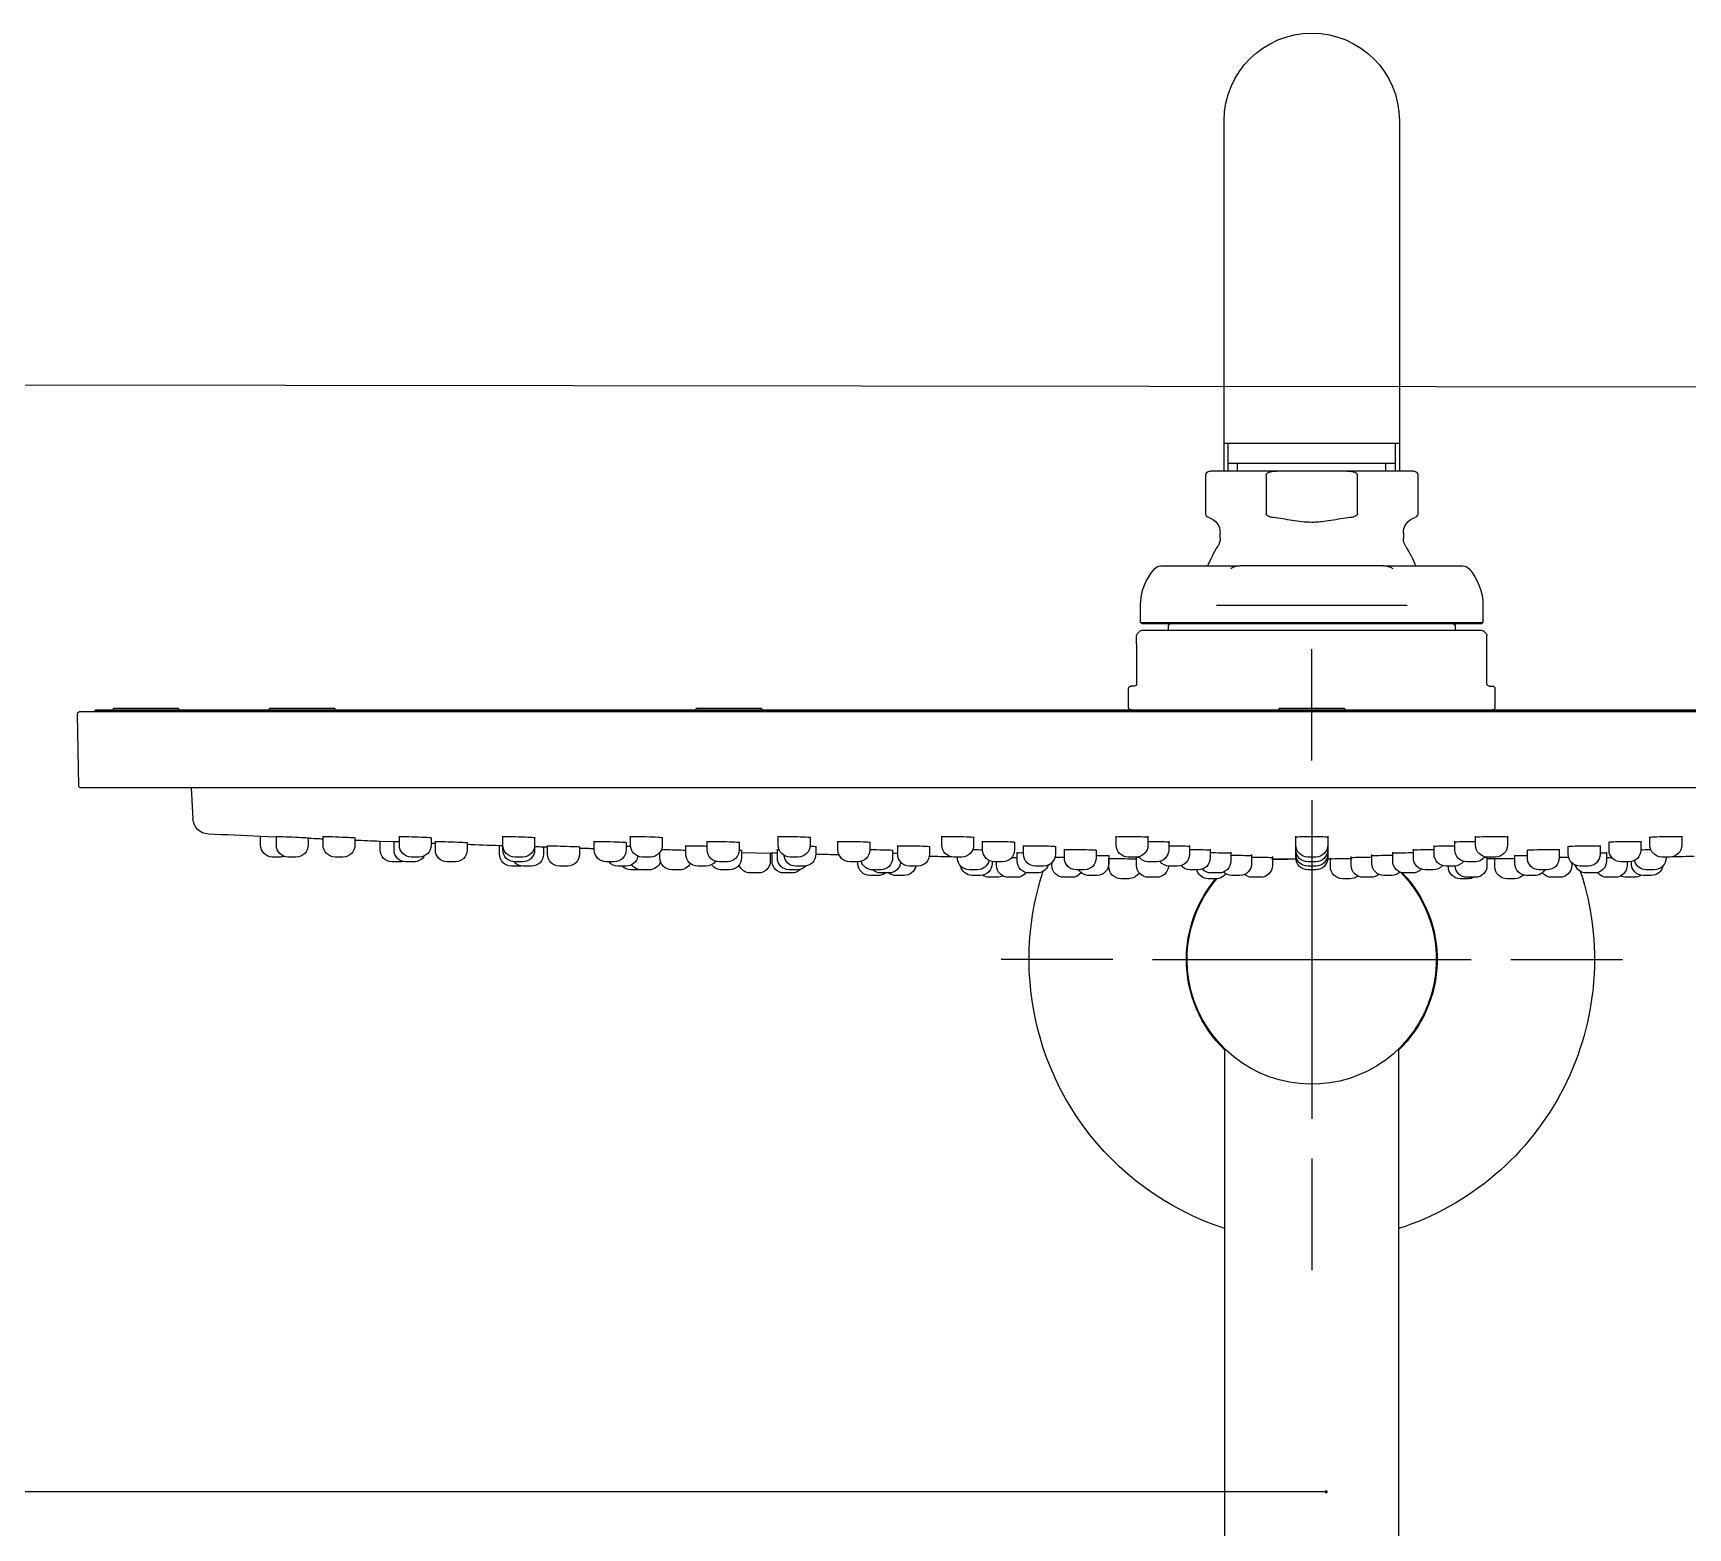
# Model space of a CAD drawing. Header units: centimetres. Extents: x -1797 to 2001, y -8788 to 1856.
# Drawn here: x -927.6 to -906.82, y -8487.66 to -8468.89 of the extents above; entities that cross this region are included whole.
import ezdxf

# ---------------------------------------------------------------- set-up
doc = ezdxf.new("R2010")
doc.units = ezdxf.units.CM
doc.header["$LTSCALE"] = 100
doc.header["$MEASUREMENT"] = 0
doc.linetypes.add('HIDDEN', pattern=[0.375, 0.25, -0.125])
for name, color, linetype in [('HIDDEN -03', 8, 'HIDDEN'), ('ID_Flooring_02', 127, 'Continuous'), ('ID_Furniture-Fixed_02', 145, 'Continuous'), ('WALL-03', 2, 'Continuous')]:
    doc.layers.add(name, color=color, linetype=linetype)
doc.styles.add('ISO', font='isocp2.shx', dxfattribs={"width": 0.8})
doc.dimstyles.new('DIM DET', dxfattribs={"dimtxt": 0.05, "dimasz": 0.025, "dimexe": 0.025, "dimexo": 0.025, "dimgap": 0.025, "dimtad": 1, "dimzin": 0, "dimdsep": 46, "dimtxsty": 'ISO', "dimblk": 'ARCHTICK', "dimcen": 0.1, "dimdle": 0.025, "dimclrd": 15, "dimclre": 15, "dimclrt": 2, "dimadec": 0, "dimazin": 0, "dimtfac": 1, "dimtmove": 2, "dimatfit": 0, "dimldrblk": 'ARCHTICK', "dimfxl": 0.17, "dimtzin": 1, "dimarcsym": 0})

# ---------------------------------------------------------------- blocks, each defined once
blk = doc.blocks.new('A$C5f37530c')
at = {"layer": 'ID_Furniture-Fixed_02'}
for p, q in [((-58.91, -199.672), (-58.91, -168.678)), ((-61.09, -170.859), (-61.09, -199.672)), ((-60, -198.295), (-60, -196.895)), ((-60, -202.795), (-60, -198.795)), ((-62.5, -200.795), (-63.9, -200.795)), ((-62, -200.795), (-58, -200.795)), ((-57.5, -200.795), (-56.1, -200.795)), ((-69.95, -201.968), (-70.05, -201.968)), ((-69.798, -201.968), (-69.898, -201.968)), ((-69.347, -201.968), (-69.447, -201.968)), ((-68.61, -201.968), (-68.71, -201.968)), ((-68.45, -201.922), (-68.55, -201.922)), ((-68.321, -201.922), (-68.421, -201.922)), ((-67.937, -201.922), (-68.037, -201.922)), ((-67.61, -201.968), (-67.71, -201.968)), ((-67.311, -201.922), (-67.411, -201.922)), ((-66.95, -201.883), (-67.05, -201.883)), ((-66.528, -201.883), (-66.628, -201.883)), ((-66.461, -201.922), (-66.561, -201.922)), ((-66.378, -201.968), (-66.478, -201.968)), ((-65.45, -201.851), (-65.55, -201.851)), ((-65.414, -201.922), (-65.514, -201.922)), ((-65.312, -201.883), (-65.412, -201.883)), ((-65.118, -201.851), (-65.218, -201.851)), ((-64.95, -201.968), (-65.05, -201.968)), ((-64.2, -201.922), (-64.3, -201.922)), ((-64.163, -201.851), (-64.263, -201.851)), ((-63.95, -201.828), (-64.05, -201.828)), ((-63.959, -201.978), (-63.959, -202.022)), ((-63.709, -201.828), (-63.809, -201.828)), ((-63.45, -201.883), (-63.55, -201.883)), ((-63.37, -201.968), (-63.47, -201.968)), ((-63.264, -201.978), (-63.264, -202.012)), ((-63.014, -201.828), (-63.114, -201.828)), ((-62.857, -201.922), (-62.957, -201.922)), ((-62.7, -201.851), (-62.8, -201.851)), ((-62.549, -201.961), (-62.549, -202.063)), ((-62.299, -201.811), (-62.399, -201.811)), ((-62.2, -201.978), (-62.2, -202.083)), ((-61.95, -201.828), (-62.05, -201.828)), ((-61.686, -201.968), (-61.786, -201.968)), ((-61.426, -201.922), (-61.526, -201.922)), ((-61.2, -201.811), (-61.3, -201.811)), ((-61.166, -201.883), (-61.266, -201.883)), ((-60.905, -201.851), (-61.005, -201.851)), ((-60.645, -201.828), (-60.745, -201.828)), ((-60.495, -202.089), (-60.495, -201.978)), ((-59.95, -201.922), (-60.05, -201.922)), ((-59.95, -201.968), (-60.05, -201.968)), ((-59.766, -201.961), (-59.766, -202.073)), ((-59.516, -201.811), (-59.616, -201.811)), ((-59.505, -201.978), (-59.505, -202.089)), ((-59.255, -201.828), (-59.355, -201.828)), ((-58.995, -201.851), (-59.095, -201.851)), ((-58.734, -201.883), (-58.834, -201.883)), ((-58.474, -201.922), (-58.574, -201.922)), ((-58.214, -201.968), (-58.314, -201.968)), ((-58.285, -201.961), (-58.285, -201.968)), ((-58.035, -201.811), (-58.135, -201.811)), ((-57.95, -201.828), (-58.05, -201.828)), ((-57.8, -202.083), (-57.8, -201.978)), ((-57.7, -201.961), (-57.7, -202.06)), ((-57.45, -201.811), (-57.55, -201.811)), ((-57.2, -201.851), (-57.3, -201.851)), ((-57.043, -201.922), (-57.143, -201.922)), ((-56.886, -201.828), (-56.986, -201.828)), ((-56.736, -202.012), (-56.736, -201.978)), ((-56.53, -201.968), (-56.63, -201.968)), ((-56.45, -201.883), (-56.55, -201.883)), ((-56.191, -201.828), (-56.291, -201.828)), ((-55.95, -201.828), (-56.05, -201.828)), ((-56.041, -202.022), (-56.041, -201.978)), ((-55.737, -201.851), (-55.837, -201.851)), ((-55.7, -201.922), (-55.8, -201.922)), ((-72.95, -202.083), (-73.05, -202.083)), ((-72.753, -202.083), (-72.853, -202.083)), ((-72.166, -202.083), (-72.266, -202.083)), ((-71.7, -202.172), (-71.7, -202.279)), ((-71.45, -202.022), (-71.55, -202.022)), ((-71.525, -202.172), (-71.525, -202.279)), ((-71.275, -202.022), (-71.375, -202.022)), ((-71.208, -202.083), (-71.308, -202.083)), ((-71.006, -202.172), (-71.006, -202.279)), ((-70.756, -202.022), (-70.856, -202.022)), ((-70.606, -202.264), (-70.606, -202.172)), ((-70.2, -202.118), (-70.2, -202.224)), ((-70.159, -202.172), (-70.159, -202.283)), ((-69.909, -202.022), (-70.009, -202.022)), ((-69.909, -202.083), (-70.009, -202.083)), ((-69.759, -202.218), (-69.759, -202.172)), ((-69.648, -202.212), (-69.648, -202.118)), ((-69.597, -202.118), (-69.597, -202.225)), ((-69.197, -202.212), (-69.197, -202.118)), ((-69.01, -202.172), (-69.01, -202.283)), ((-68.76, -202.022), (-68.86, -202.022)), ((-68.61, -202.265), (-68.61, -202.172)), ((-68.306, -202.083), (-68.406, -202.083)), ((-68.187, -202.072), (-68.187, -202.141)), ((-67.86, -202.118), (-67.86, -202.229)), ((-67.592, -202.172), (-67.592, -202.283)), ((-67.342, -202.022), (-67.442, -202.022)), ((-67.192, -202.267), (-67.192, -202.172)), ((-66.795, -202.128), (-67.164, -202.137)), ((-67.161, -202.166), (-67.161, -202.072)), ((-66.8, -202.128), (-66.8, -202.033)), ((-66.778, -202.033), (-66.778, -202.138)), ((-66.711, -202.072), (-66.711, -202.183)), ((-66.45, -202.083), (-66.55, -202.083)), ((-66.228, -202.213), (-66.228, -202.118)), ((-65.95, -202.172), (-65.95, -202.283)), ((-65.7, -202.022), (-65.8, -202.022)), ((-65.7, -202.001), (-65.7, -202.022)), ((-65.55, -202.268), (-65.55, -202.172)), ((-65.264, -202.168), (-65.264, -202.072)), ((-65.2, -202.118), (-65.2, -202.229)), ((-64.8, -202.214), (-64.8, -202.118)), ((-64.396, -202.083), (-64.496, -202.083)), ((-64.45, -202.072), (-64.45, -202.083)), ((-64.133, -202.172), (-64.133, -202.283)), ((-64.013, -202.025), (-64.013, -202.001)), ((-63.883, -202.022), (-63.983, -202.022)), ((-63.733, -202.269), (-63.733, -202.172)), ((-63.7, -202.033), (-63.7, -202.144)), ((-63.62, -202.118), (-63.62, -202.229)), ((-63.22, -202.216), (-63.22, -202.118)), ((-63.107, -202.072), (-63.107, -202.183)), ((-62.707, -202.169), (-62.707, -202.072)), ((-62.55, -202.099), (-62.55, -202.001)), ((-62.207, -202.083), (-62.307, -202.083)), ((-61.947, -202.022), (-62.047, -202.022)), ((-61.797, -202.283), (-61.797, -202.172)), ((-61.536, -202.229), (-61.536, -202.118)), ((-61.276, -202.183), (-61.276, -202.072)), ((-61.016, -202.144), (-61.016, -202.033)), ((-60.755, -202.113), (-60.755, -202.001)), ((-60.489, -202.055), (-60.472, -202.055)), ((-60.489, -202.055), (-60.489, -202.055)), ((-60.456, -202.055), (-60.486, -202.055)), ((-60.486, -202.055), (-60.486, -202.055)), ((-60.203, -202.055), (-60.486, -202.055)), ((-60.483, -202.055), (-60.453, -202.055)), ((-60.472, -202.055), (-60.456, -202.055)), ((-60.472, -202.055), (-60.472, -202.055)), ((-60.453, -202.055), (-60.47, -202.055)), ((-60.456, -202.055), (-60.426, -202.055)), ((-60.456, -202.055), (-60.456, -202.055)), ((-60.426, -202.055), (-60.456, -202.055)), ((-60.456, -202.055), (-60.456, -202.055)), ((-60.423, -202.055), (-60.453, -202.055)), ((-60.453, -202.055), (-60.423, -202.055)), ((-60.426, -202.055), (-60.426, -202.055)), ((-60.426, -202.055), (-60.395, -202.055)), ((-60.426, -202.055), (-60.426, -202.055)), ((-60.395, -202.055), (-60.426, -202.055)), ((-60.426, -202.055), (-60.426, -202.055)), ((-60.393, -202.055), (-60.423, -202.055)), ((-60.423, -202.055), (-60.393, -202.055)), ((-60.395, -202.055), (-60.395, -202.055)), ((-60.395, -202.055), (-60.365, -202.055)), ((-60.395, -202.055), (-60.395, -202.055)), ((-60.365, -202.055), (-60.395, -202.055)), ((-60.395, -202.055), (-60.395, -202.055)), ((-60.362, -202.055), (-60.393, -202.055)), ((-60.393, -202.055), (-60.362, -202.055)), ((-60.365, -202.055), (-60.334, -202.055)), ((-60.365, -202.055), (-60.365, -202.055)), ((-60.365, -202.055), (-60.334, -202.055)), ((-60.365, -202.055), (-60.365, -202.055)), ((-60.334, -202.055), (-60.365, -202.055)), ((-60.365, -202.055), (-60.365, -202.055)), ((-60.332, -202.055), (-60.362, -202.055)), ((-60.362, -202.055), (-60.332, -202.055)), ((-60.334, -202.055), (-60.304, -202.055)), ((-60.334, -202.055), (-60.334, -202.055)), ((-60.334, -202.055), (-60.304, -202.055)), ((-60.334, -202.055), (-60.334, -202.055)), ((-60.304, -202.055), (-60.334, -202.055)), ((-60.334, -202.055), (-60.334, -202.055)), ((-60.302, -202.055), (-60.332, -202.055)), ((-60.332, -202.055), (-60.302, -202.055)), ((-60.304, -202.055), (-60.304, -202.055)), ((-60.304, -202.055), (-60.304, -202.055)), ((-60.304, -202.055), (-60.304, -202.055)), ((-60.254, -202.055), (-60.254, -202.055)), ((-60.254, -202.055), (-60.254, -202.055)), ((-60.254, -202.055), (-60.254, -202.055)), ((-60.226, -202.055), (-60.226, -202.055)), ((-60.203, -202.055), (-60.203, -202.055)), ((-60.203, -202.055), (-60.203, -202.055)), ((-60.203, -202.055), (-60.203, -202.055)), ((-60.2, -202.072), (-60.2, -202.118)), ((-60.2, -202.118), (-60.2, -202.172)), ((-60.2, -202.172), (-60.2, -202.233)), ((-59.95, -202.022), (-60.05, -202.022)), ((-59.95, -202.083), (-60.05, -202.083)), ((-59.8, -202.118), (-59.8, -202.072)), ((-59.8, -202.172), (-59.8, -202.118)), ((-59.8, -202.233), (-59.8, -202.172)), ((-59.798, -202.055), (-59.798, -202.055)), ((-59.798, -202.055), (-59.798, -202.055)), ((-59.798, -202.055), (-59.798, -202.055)), ((-59.776, -202.055), (-59.798, -202.055)), ((-59.775, -202.055), (-59.775, -202.055)), ((-59.245, -202.001), (-59.245, -202.113)), ((-58.984, -202.033), (-58.984, -202.144)), ((-58.724, -202.072), (-58.724, -202.183)), ((-58.464, -202.118), (-58.464, -202.229)), ((-58.203, -202.172), (-58.203, -202.283)), ((-57.953, -202.022), (-58.053, -202.022)), ((-57.693, -202.083), (-57.793, -202.083)), ((-57.449, -202.062), (-57.705, -202.06)), ((-57.45, -202.001), (-57.45, -202.1)), ((-57.293, -202.072), (-57.293, -202.171)), ((-56.893, -202.183), (-56.893, -202.072)), ((-56.78, -202.118), (-56.78, -202.217)), ((-56.38, -202.229), (-56.38, -202.118)), ((-56.3, -202.144), (-56.3, -202.033)), ((-56.267, -202.172), (-56.267, -202.27)), ((-56.017, -202.022), (-56.117, -202.022)), ((-55.987, -202.001), (-55.987, -202.025)), ((-55.867, -202.283), (-55.867, -202.172)), ((-55.504, -202.083), (-55.604, -202.083)), ((-55.55, -202.083), (-55.55, -202.072)), ((-73.007, -202.333), (-73.205, -202.342)), ((-73.2, -202.233), (-73.2, -202.342)), ((-73.003, -202.233), (-73.003, -202.342)), ((-72.603, -202.325), (-72.603, -202.233)), ((-72.416, -202.233), (-72.416, -202.342)), ((-72.016, -202.325), (-72.016, -202.233)), ((-71.526, -202.273), (-71.705, -202.279)), ((-71.458, -202.233), (-71.458, -202.344)), ((-71.058, -202.326), (-71.058, -202.233)), ((-70.155, -202.223), (-70.205, -202.225)), ((-70.159, -202.233), (-70.159, -202.344)), ((-69.759, -202.327), (-69.759, -202.233)), ((-68.556, -202.233), (-68.556, -202.344)), ((-68.156, -202.329), (-68.156, -202.233)), ((-66.7, -202.233), (-66.7, -202.344)), ((-66.3, -202.33), (-66.3, -202.233)), ((-64.646, -202.233), (-64.646, -202.344)), ((-64.246, -202.332), (-64.246, -202.233)), ((-62.457, -202.233), (-62.457, -202.344)), ((-62.057, -202.344), (-62.057, -202.233)), ((-60.2, -202.233), (-60.2, -202.344)), ((-59.8, -202.344), (-59.8, -202.233)), ((-57.943, -202.233), (-57.943, -202.344)), ((-57.543, -202.344), (-57.543, -202.233)), ((-55.754, -202.233), (-55.754, -202.332)), ((-55.354, -202.344), (-55.354, -202.233)), ((-74.049, -202.561), (-74.07, -202.95)), ((-75.484, -202.979), (-75.499, -203.879)), ((-44.546, -202.95), (-75.454, -202.95)), ((-60, -203.295), (-60, -204.695)), ((-75.469, -203.91), (-44.531, -203.91)), ((-44.71, -203.91), (-75.29, -203.91)), ((-75.29, -203.91), (-75.29, -203.91)), ((-75.29, -203.91), (-75.27, -203.93)), ((-75.27, -203.93), (-44.73, -203.93)), ((-75.05, -203.93), (-75.05, -203.95)), ((-74.23, -203.95), (-75.05, -203.95)), ((-74.23, -203.95), (-74.23, -203.93)), ((-73.089, -203.93), (-73.089, -203.95)), ((-72.269, -203.95), (-73.089, -203.95)), ((-72.269, -203.95), (-72.269, -203.93)), ((-67.73, -203.93), (-67.73, -203.95)), ((-66.91, -203.95), (-67.73, -203.95)), ((-66.91, -203.95), (-66.91, -203.93)), ((-62.3, -203.96), (-62.3, -204.2)), ((-60.41, -203.93), (-60.41, -203.95)), ((-59.59, -203.95), (-60.41, -203.95)), ((-59.59, -203.95), (-59.59, -203.93)), ((-57.7, -204.2), (-57.7, -203.96)), ((-62.23, -204.23), (-62.27, -204.23)), ((-62.2, -204.759), (-62.2, -204.26)), ((-57.8, -204.26), (-57.8, -204.759)), ((-57.77, -204.23), (-57.73, -204.23)), ((-62.2, -204.759), (-62.2, -204.859)), ((-62.2, -204.761), (-62.2, -204.759)), ((-62.189, -204.891), (-62.165, -204.916)), ((-57.835, -204.916), (-57.811, -204.891)), ((-57.8, -204.759), (-57.8, -204.859)), ((-57.8, -204.759), (-57.8, -204.761)), ((-62.13, -205.01), (-62.15, -205.03)), ((-62.15, -205.03), (-57.85, -205.03)), ((-62.15, -205.03), (-62.15, -205.24)), ((-57.87, -205.01), (-62.13, -205.01)), ((-62.129, -204.93), (-57.871, -204.93)), ((-61.8, -204.93), (-61.8, -204.99)), ((-58.2, -204.99), (-58.2, -204.93)), ((-57.85, -205.03), (-57.87, -205.01)), ((-57.85, -205.24), (-57.85, -205.03)), ((-58.803, -205.24), (-61.197, -205.24)), ((-61.897, -205.74), (-60.9, -205.74)), ((-59.1, -205.74), (-60.9, -205.74)), ((-59.1, -205.74), (-58.103, -205.74)), ((-61.15, -206.089), (-61.15, -206.153)), ((-58.85, -206.153), (-58.85, -206.089)), ((-61.33, -206.393), (-61.33, -206.88)), ((-60.573, -206.88), (-60.573, -206.393)), ((-59.427, -206.393), (-59.427, -206.88)), ((-58.67, -206.88), (-58.67, -206.393)), ((-60.445, -206.93), (-61.28, -206.93)), ((-61.1, -206.93), (-61.1, -207.28)), ((-61.048, -206.93), (-61.048, -207.28)), ((-60.932, -206.93), (-60.932, -207.03)), ((-59.555, -206.93), (-60.445, -206.93)), ((-58.72, -206.93), (-59.555, -206.93)), ((-59.069, -206.93), (-59.069, -207.03)), ((-58.952, -207.28), (-58.952, -206.93)), ((-58.9, -207.28), (-58.9, -206.93)), ((-61.048, -207.03), (-58.952, -207.03)), ((-61.1, -207.28), (-58.9, -207.28)), ((-61.1, -207.28), (-61.1, -211.33)), ((-58.9, -211.33), (-58.9, -207.28))]:
    blk.add_line(p, q, dxfattribs=at)
for centre, radius, start, end in [((-60, -200.795), 3.55, 107.8811, 180), ((-60, -200.795), 3.55, 341.7873, 72.1189), ((-60, -200.795), 1.565, 315.5645, 180), ((-60, -200.795), 1.575, 133.7937, 180), ((-60, -200.795), 1.575, 316.1742, 46.2063), ((-60, -200.795), 3.55, 180, 198.2127), ((-60, -200.795), 1.575, 180, 220.1935), ((-60, -200.795), 1.565, 180, 220.5207), ((-70.05, -202.118), 0.15, 90, 180), ((-69.898, -202.118), 0.15, 90, 140.1401), ((-69.95, -202.118), 0.15, 80.0334, 90), ((-69.798, -202.118), 0.15, 0, 90), ((-69.447, -202.118), 0.15, 90, 180), ((-69.347, -202.118), 0.15, 0, 90), ((-68.71, -202.118), 0.15, 90, 140.1145), ((-68.55, -202.072), 0.15, 90, 136.2618), ((-68.61, -202.118), 0.15, 9.2185, 90), ((-68.421, -202.072), 0.15, 90, 144.2691), ((-68.45, -202.072), 0.15, 84.427, 90), ((-68.321, -202.072), 0.15, 19.1035, 90), ((-68.037, -202.072), 0.15, 90, 180), ((-67.937, -202.072), 0.15, 27.9313, 90), ((-67.71, -202.118), 0.15, 90, 180), ((-67.61, -202.118), 0.15, 36.1735, 90), ((-67.411, -202.072), 0.15, 90, 146.0654), ((-67.311, -202.072), 0.15, 0, 90), ((-67.05, -202.033), 0.15, 90, 160.1192), ((-66.95, -202.033), 0.15, 0, 90), ((-66.628, -202.033), 0.15, 90, 180), ((-66.561, -202.072), 0.15, 90, 180), ((-66.478, -202.118), 0.15, 90, 174.867), ((-66.528, -202.033), 0.15, 44.8745, 90), ((-66.461, -202.072), 0.15, 42.4375, 90), ((-66.378, -202.118), 0.15, 0, 90), ((-65.55, -202.001), 0.15, 90, 180), ((-65.514, -202.072), 0.15, 90, 163.0792), ((-65.412, -202.033), 0.15, 90, 132.1449), ((-65.45, -202.001), 0.15, 52.3275, 90), ((-65.414, -202.072), 0.15, 0, 90), ((-65.312, -202.033), 0.15, 5.2191, 90), ((-65.218, -202.001), 0.15, 90, 127.6836), ((-65.05, -202.118), 0.15, 90, 180), ((-65.118, -202.001), 0.15, 12.9636, 90), ((-64.95, -202.118), 0.15, 0, 90), ((-64.3, -202.072), 0.15, 90, 180), ((-64.263, -202.001), 0.15, 90, 167.6055), ((-64.2, -202.072), 0.15, 12.4722, 90), ((-64.163, -202.001), 0.15, 0, 90), ((-64.05, -201.978), 0.15, 90, 124.5393), ((-63.809, -201.978), 0.15, 90, 180), ((-63.95, -201.978), 0.15, 61.916, 90), ((-63.709, -201.978), 0.15, 36.8164, 90), ((-63.55, -202.033), 0.15, 90, 180), ((-63.47, -202.118), 0.15, 90, 180), ((-63.45, -202.033), 0.15, 20.2852, 90), ((-63.37, -202.118), 0.15, 0, 90), ((-63.114, -201.978), 0.15, 90, 180), ((-62.957, -202.072), 0.15, 90, 180), ((-63.014, -201.978), 0.15, 37.7535, 90), ((-62.8, -202.001), 0.15, 90, 147.7939), ((-62.857, -202.072), 0.15, 0, 90), ((-62.7, -202.001), 0.15, 0, 90), ((-62.399, -201.961), 0.15, 90, 180), ((-62.299, -201.961), 0.15, 29.9072, 90), ((-62.05, -201.978), 0.15, 90, 180), ((-61.95, -201.978), 0.15, 3.5348, 90), ((-61.786, -202.118), 0.15, 90, 142.8835), ((-61.686, -202.118), 0.15, 0, 90), ((-61.526, -202.072), 0.15, 90, 139.922), ((-61.3, -201.961), 0.15, 90, 164.5653), ((-61.426, -202.072), 0.15, 0, 90), ((-61.266, -202.033), 0.15, 90, 136.9746), ((-61.2, -201.961), 0.15, 36.8423, 90), ((-61.166, -202.033), 0.15, 0, 90), ((-61.005, -202.001), 0.15, 90, 134.0501), ((-60.905, -202.001), 0.15, 0, 90), ((-60.745, -201.978), 0.15, 90, 131.158), ((-60.645, -201.978), 0.15, 0, 90), ((-60.05, -202.072), 0.15, 90, 180), ((-60.05, -202.118), 0.15, 90, 180), ((-59.95, -202.072), 0.15, 0, 90), ((-59.95, -202.118), 0.15, 0, 90), ((-59.616, -201.961), 0.15, 90, 180), ((-59.516, -201.961), 0.15, 51.691, 90), ((-59.355, -201.978), 0.15, 90, 180), ((-59.255, -201.978), 0.15, 48.842, 90), ((-59.095, -202.001), 0.15, 90, 180), ((-58.995, -202.001), 0.15, 45.9499, 90), ((-58.834, -202.033), 0.15, 90, 180), ((-58.734, -202.033), 0.15, 43.0254, 90), ((-58.574, -202.072), 0.15, 90, 180), ((-58.474, -202.072), 0.15, 40.078, 90), ((-58.314, -202.118), 0.15, 90, 180), ((-58.135, -201.961), 0.15, 90, 180), ((-58.214, -202.118), 0.15, 37.1165, 90), ((-58.05, -201.978), 0.15, 90, 176.4652), ((-58.035, -201.961), 0.15, 63.0757, 90), ((-57.95, -201.978), 0.15, 0, 90), ((-57.55, -201.961), 0.15, 90, 180), ((-57.45, -201.961), 0.15, 43.8958, 90), ((-57.3, -202.001), 0.15, 90, 180), ((-57.143, -202.072), 0.15, 90, 180), ((-57.2, -202.001), 0.15, 32.2061, 90), ((-56.986, -201.978), 0.15, 90, 142.2465), ((-57.043, -202.072), 0.15, 0, 90), ((-56.886, -201.978), 0.15, 0, 90), ((-56.63, -202.118), 0.15, 90, 180), ((-56.55, -202.033), 0.15, 90, 159.7148), ((-56.53, -202.118), 0.15, 0, 90), ((-56.45, -202.033), 0.15, 0, 90), ((-56.291, -201.978), 0.15, 90, 143.1836), ((-56.191, -201.978), 0.15, 0, 90), ((-56.05, -201.978), 0.15, 90, 118.084), ((-55.837, -202.001), 0.15, 90, 180), ((-55.95, -201.978), 0.15, 55.4607, 90), ((-55.8, -202.072), 0.15, 90, 167.5278), ((-55.737, -202.001), 0.15, 12.3945, 90), ((-55.7, -202.072), 0.15, 0, 90), ((-73.05, -202.233), 0.15, 90, 180), ((-72.853, -202.233), 0.15, 90, 180), ((-72.95, -202.233), 0.15, 71.0346, 90), ((-72.753, -202.233), 0.15, 0, 90), ((-72.266, -202.233), 0.15, 90, 180), ((-72.166, -202.233), 0.15, 0, 90), ((-71.55, -202.172), 0.15, 90, 180), ((-71.375, -202.172), 0.15, 90, 180), ((-71.308, -202.233), 0.15, 90, 180), ((-71.45, -202.172), 0.15, 75.5795, 90), ((-71.275, -202.172), 0.15, 29.893, 90), ((-71.208, -202.233), 0.15, 0, 90), ((-70.856, -202.172), 0.15, 90, 180), ((-70.756, -202.172), 0.15, 0, 90), ((-70.009, -202.172), 0.15, 90, 180), ((-70.009, -202.233), 0.15, 90, 180), ((-69.909, -202.172), 0.15, 0, 90), ((-69.909, -202.233), 0.15, 0, 90), ((-60, -502.051), 300, 91.72095, 91.75676), ((-68.86, -202.172), 0.15, 90, 180), ((-68.76, -202.172), 0.15, 0, 90), ((-68.406, -202.233), 0.15, 90, 180), ((-68.306, -202.233), 0.15, 0, 90), ((-67.442, -202.172), 0.15, 90, 180), ((-67.342, -202.172), 0.15, 0, 90), ((-60, -502.051), 300, 91.29458, 91.29837), ((-66.55, -202.233), 0.15, 90, 180), ((-66.45, -202.233), 0.15, 0, 90), ((-60, -502.051), 300, 91.13389, 91.18953), ((-65.8, -202.172), 0.15, 90, 180), ((-65.7, -202.172), 0.15, 0, 90), ((-60, -502.051), 300, 90.86357, 90.91729), ((-64.496, -202.233), 0.15, 90, 180), ((-64.396, -202.233), 0.15, 0, 90), ((-63.983, -202.172), 0.15, 90, 180), ((-63.883, -202.172), 0.15, 0, 90), ((-62.307, -202.233), 0.15, 90, 180), ((-62.207, -202.233), 0.15, 0, 90), ((-62.047, -202.172), 0.15, 90, 145.8516), ((-61.947, -202.172), 0.15, 0, 90), ((-60, -402.055), 200, 90.11651, 90.14405), ((-60.261, -273.808), 71.753, 90.07549, 90.11651), ((-60, -402.055), 200, 90.06706, 90.10179), ((-60.172, -284.179), 82.124, 90.04349, 90.12348), ((-60.163, -383.281), 181.225, 90.02861, 90.0446), ((-60.121, -383.281), 181.226, 90.0419, 90.05789), ((-60.079, -383.281), 181.226, 90.05519, 90.07118), ((-60.132, -383.357), 181.302, 90.03776, 90.05365), ((-60.09, -383.357), 181.302, 90.05102, 90.06691), ((-60, -402.055), 200, 90.05702, 90.08349), ((-60.171, -381.485), 179.43, 90.01017, 90.02632), ((-60.127, -381.485), 179.43, 90.02415, 90.0403), ((-60.084, -381.485), 179.431, 90.03813, 90.05428), ((-60.139, -381.481), 179.425, 90.01984, 90.03589), ((-60.096, -381.48), 179.426, 90.03382, 90.04987), ((-60.05, -202.172), 0.15, 90, 180), ((-60.05, -202.233), 0.15, 90, 180), ((-59.95, -202.172), 0.15, 0, 90), ((-59.95, -202.233), 0.15, 0, 90), ((-60, -402.055), 200, 89.93561, 89.94298), ((-59.861, -381.484), 179.429, 89.97273, 89.98049), ((-59.904, -381.484), 179.43, 89.95875, 89.96651), ((-59.829, -381.489), 179.434, 89.97984, 89.99016), ((-59.873, -381.489), 179.434, 89.96586, 89.97618), ((-59.917, -381.489), 179.435, 89.95188, 89.96221), ((-58.053, -202.172), 0.15, 90, 180), ((-57.953, -202.172), 0.15, 34.1484, 90), ((-57.793, -202.233), 0.15, 90, 180), ((-60, -502.051), 300, 89.56119, 89.57983), ((-57.693, -202.233), 0.15, 0, 90), ((-56.117, -202.172), 0.15, 90, 180), ((-56.017, -202.172), 0.15, 0, 90), ((-55.604, -202.233), 0.15, 90, 180), ((-55.504, -202.233), 0.15, 0, 90), ((-60, -502.051), 300, 89.08271, 89.13643), ((-73.85, -202.571), 0.2, 92.6478, 177), ((-60, -502.051), 300, 92.52228, 92.64782), ((-60, -502.051), 300, 92.37196, 92.40761), ((-60, -502.051), 300, 92.23557, 92.2955), ((-60, -502.051), 300, 92.10255, 92.11246), ((-60, -502.051), 300, 91.94891, 92.02611), ((-60, -502.051), 300, 91.83319, 91.84296), ((-75.454, -202.98), 0.03, 90, 179), ((-75.469, -203.88), 0.03, 179, 270), ((-62.27, -203.96), 0.03, 90, 180), ((-57.73, -203.96), 0.03, 0, 90), ((-62.27, -204.2), 0.03, 180, 270), ((-62.23, -204.26), 0.03, 0, 90), ((-57.77, -204.26), 0.03, 90, 180), ((-57.73, -204.2), 0.03, 270, 0), ((-62.15, -204.859), 0.05, 179.9952, 217.3283), ((-57.85, -204.859), 0.05, 322.2901, 0.0048), ((-62.129, -204.88), 0.05, 225, 270), ((-61.78, -204.99), 0.02, 180, 270), ((-58.22, -204.99), 0.02, 270, 0), ((-57.871, -204.88), 0.05, 270, 315), ((-61.45, -205.24), 0.7, 180, 221.8103), ((-58.55, -205.24), 0.7, 318.1897, 0), ((-61.897, -205.64), 0.1, 221.8103, 270), ((-60.906, -205.539), 0.201, 236.5177, 271.636), ((-59.094, -205.539), 0.201, 268.3731, 303.4732), ((-58.103, -205.64), 0.1, 270, 318.1897), ((-60, -205.23), 1.4, 201.3636, 212.4617), ((-60, -205.23), 1.4, 327.5383, 338.6364), ((-61.35, -206.089), 0.2, 0, 32.4617), ((-58.65, -206.089), 0.2, 147.5383, 180), ((-61.28, -206.393), 0.05, 106.2602, 180), ((-61.35, -206.153), 0.2, 286.2602, 0), ((-58.65, -206.153), 0.2, 180, 253.7398), ((-58.72, -206.393), 0.05, 0, 73.7398), ((-61.28, -206.88), 0.05, 180, 270), ((-58.72, -206.88), 0.05, 270, 0), ((-60, -211.33), 1.1, 180, 0)]:
    blk.add_arc(centre, radius, start, end, dxfattribs=at)
for points, knots in [([(-68.17, -202.177), (-68.161, -202.177), (-68.148, -202.177), (-68.095, -202.176), (-68.043, -202.175), (-67.942, -202.172), (-67.896, -202.171), (-67.86, -202.17)], [0.200125, 0.200125, 0.200125, 0.200125, 0.25, 0.25, 0.375, 0.375, 0.4821937, 0.4821937, 0.4821937, 0.4821937]), ([(-67.192, -202.169), (-67.169, -202.168), (-67.156, -202.167), (-67.156, -202.167), (-67.156, -202.167), (-67.156, -202.167)], [0.53110879, 0.53110879, 0.53110879, 0.53110879, 0.625, 0.625, 0.62609353, 0.62609353, 0.62609353, 0.62609353]), ([(-66.783, -202.137), (-66.783, -202.137), (-66.783, -202.137), (-66.783, -202.138), (-66.761, -202.138), (-66.719, -202.137), (-66.716, -202.137), (-66.712, -202.137)], [0.1248729, 0.1248729, 0.1248729, 0.1248729, 0.125, 0.125, 0.25, 0.25, 0.2612963, 0.2612963, 0.2612963, 0.2612963]), ([(-65.551, -202.177), (-65.524, -202.177), (-65.495, -202.177), (-65.411, -202.175), (-65.358, -202.174), (-65.281, -202.171), (-65.259, -202.169), (-65.259, -202.168), (-65.259, -202.168), (-65.259, -202.168)], [0.3061545, 0.3061545, 0.3061545, 0.3061545, 0.375, 0.375, 0.5, 0.5, 0.625, 0.625, 0.6260914, 0.6260914, 0.6260914, 0.6260914]), ([(-65.262, -202.134), (-65.246, -202.133), (-65.231, -202.133), (-65.209, -202.132), (-65.201, -202.132), (-65.194, -202.132)], [0.45602659, 0.45602659, 0.45602659, 0.45602659, 0.5, 0.5, 0.52878293, 0.52878293, 0.52878293, 0.52878293]), ([(-64.259, -202.177), (-64.256, -202.177), (-64.254, -202.177), (-64.209, -202.176), (-64.167, -202.175), (-64.132, -202.174)], [0.3692182, 0.3692182, 0.3692182, 0.3692182, 0.375, 0.375, 0.4729333, 0.4729333, 0.4729333, 0.4729333]), ([(-63.769, -202.079), (-63.765, -202.079), (-63.762, -202.079), (-63.738, -202.078), (-63.718, -202.078), (-63.7, -202.078)], [0.36659024, 0.36659024, 0.36659024, 0.36659024, 0.375, 0.375, 0.42102045, 0.42102045, 0.42102045, 0.42102045]), ([(-63.705, -202.135), (-63.705, -202.135), (-63.705, -202.135), (-63.705, -202.136), (-63.683, -202.137), (-63.635, -202.138), (-63.625, -202.138), (-63.614, -202.138)], [0.1248314, 0.1248314, 0.1248314, 0.1248314, 0.125, 0.125, 0.25, 0.25, 0.2814816, 0.2814816, 0.2814816, 0.2814816]), ([(-63.229, -202.081), (-63.223, -202.081), (-63.216, -202.081), (-63.18, -202.08), (-63.143, -202.08), (-63.104, -202.08)], [0.2251792, 0.2251792, 0.2251792, 0.2251792, 0.25, 0.25, 0.3435516, 0.3435516, 0.3435516, 0.3435516]), ([(-63.112, -202.174), (-63.112, -202.175), (-63.09, -202.176), (-63.015, -202.177), (-62.962, -202.178), (-62.854, -202.177), (-62.801, -202.175), (-62.725, -202.173), (-62.702, -202.171), (-62.702, -202.17), (-62.702, -202.17), (-62.702, -202.17)], [0.1255934, 0.1255934, 0.1255934, 0.1255934, 0.25, 0.25, 0.375, 0.375, 0.5, 0.5, 0.625, 0.625, 0.6259815, 0.6259815, 0.6259815, 0.6259815]), ([(-62.707, -202.104), (-62.668, -202.104), (-62.632, -202.103), (-62.567, -202.102), (-62.545, -202.101), (-62.545, -202.1)], [0.4084306, 0.4084306, 0.4084306, 0.4084306, 0.5, 0.5, 0.624791, 0.624791, 0.624791, 0.624791]), ([(-62.554, -202.063), (-62.554, -202.063), (-62.554, -202.063), (-62.554, -202.063), (-62.532, -202.063), (-62.456, -202.063), (-62.403, -202.063), (-62.295, -202.062), (-62.242, -202.061), (-62.202, -202.061), (-62.2, -202.061), (-62.198, -202.061)], [0.1244304, 0.1244304, 0.1244304, 0.1244304, 0.125, 0.125, 0.25, 0.25, 0.375, 0.375, 0.5, 0.5, 0.5068285, 0.5068285, 0.5068285, 0.5068285]), ([(-62.205, -202.079), (-62.205, -202.079), (-62.205, -202.079), (-62.205, -202.08), (-62.19, -202.08), (-62.164, -202.08)], [0.1242898, 0.1242898, 0.1242898, 0.1242898, 0.125, 0.125, 0.2261303, 0.2261303, 0.2261303, 0.2261303]), ([(-61.537, -202.177), (-61.517, -202.177), (-61.497, -202.177), (-61.423, -202.177), (-61.37, -202.176), (-61.294, -202.174), (-61.271, -202.172), (-61.271, -202.171), (-61.271, -202.171), (-61.271, -202.171)], [0.3279681, 0.3279681, 0.3279681, 0.3279681, 0.375, 0.375, 0.5, 0.5, 0.625, 0.625, 0.6258956, 0.6258956, 0.6258956, 0.6258956]), ([(-61.276, -202.138), (-61.257, -202.138), (-61.236, -202.138), (-61.161, -202.137), (-61.108, -202.137), (-61.033, -202.135), (-61.011, -202.133), (-61.011, -202.132), (-61.011, -202.132), (-61.011, -202.132)], [0.3273126, 0.3273126, 0.3273126, 0.3273126, 0.375, 0.375, 0.5, 0.5, 0.625, 0.625, 0.6252025, 0.6252025, 0.6252025, 0.6252025]), ([(-61.016, -202.105), (-60.996, -202.105), (-60.975, -202.105), (-60.901, -202.105), (-60.848, -202.104), (-60.772, -202.103), (-60.75, -202.102), (-60.75, -202.101)], [0.3269777, 0.3269777, 0.3269777, 0.3269777, 0.375, 0.375, 0.5, 0.5, 0.6248483, 0.6248483, 0.6248483, 0.6248483]), ([(-60.745, -202.081), (-60.728, -202.081), (-60.711, -202.081), (-60.64, -202.08), (-60.587, -202.08), (-60.512, -202.079), (-60.49, -202.078), (-60.49, -202.077)], [0.3353547, 0.3353547, 0.3353547, 0.3353547, 0.375, 0.375, 0.5, 0.5, 0.6247559, 0.6247559, 0.6247559, 0.6247559]), ([(-59.81, -202.174), (-59.801, -202.173), (-59.795, -202.172), (-59.795, -202.172), (-59.795, -202.172), (-59.795, -202.172)], [0.56379849, 0.56379849, 0.56379849, 0.56379849, 0.625, 0.625, 0.62579399, 0.62579399, 0.62579399, 0.62579399]), ([(-59.771, -202.061), (-59.771, -202.061), (-59.771, -202.061), (-59.771, -202.062), (-59.749, -202.062), (-59.673, -202.063), (-59.62, -202.063), (-59.542, -202.063), (-59.518, -202.063), (-59.496, -202.063)], [0.1245874, 0.1245874, 0.1245874, 0.1245874, 0.125, 0.125, 0.25, 0.25, 0.375, 0.375, 0.4297907, 0.4297907, 0.4297907, 0.4297907]), ([(-59.51, -202.077), (-59.51, -202.077), (-59.51, -202.077), (-59.51, -202.078), (-59.488, -202.079), (-59.412, -202.08), (-59.359, -202.08), (-59.283, -202.081), (-59.261, -202.081), (-59.241, -202.08)], [0.1245147, 0.1245147, 0.1245147, 0.1245147, 0.125, 0.125, 0.25, 0.25, 0.375, 0.375, 0.4256654, 0.4256654, 0.4256654, 0.4256654]), ([(-59.25, -202.101), (-59.25, -202.101), (-59.25, -202.101), (-59.25, -202.102), (-59.228, -202.103), (-59.152, -202.104), (-59.099, -202.105), (-59.024, -202.105), (-59.004, -202.105), (-58.984, -202.105)], [0.1245747, 0.1245747, 0.1245747, 0.1245747, 0.125, 0.125, 0.25, 0.25, 0.375, 0.375, 0.4225966, 0.4225966, 0.4225966, 0.4225966]), ([(-58.989, -202.132), (-58.989, -202.132), (-58.989, -202.132), (-58.989, -202.133), (-58.967, -202.135), (-58.892, -202.137), (-58.839, -202.137), (-58.764, -202.138), (-58.743, -202.138), (-58.724, -202.138)], [0.1248162, 0.1248162, 0.1248162, 0.1248162, 0.125, 0.125, 0.25, 0.25, 0.375, 0.375, 0.4228278, 0.4228278, 0.4228278, 0.4228278]), ([(-58.729, -202.171), (-58.729, -202.172), (-58.707, -202.174), (-58.632, -202.176), (-58.579, -202.177), (-58.504, -202.177), (-58.483, -202.177), (-58.463, -202.177)], [0.1252932, 0.1252932, 0.1252932, 0.1252932, 0.25, 0.25, 0.375, 0.375, 0.4232824, 0.4232824, 0.4232824, 0.4232824]), ([(-57.836, -202.08), (-57.81, -202.08), (-57.795, -202.08), (-57.795, -202.079), (-57.795, -202.079), (-57.795, -202.079)], [0.5226215, 0.5226215, 0.5226215, 0.5226215, 0.625, 0.625, 0.6250919, 0.6250919, 0.6250919, 0.6250919]), ([(-57.455, -202.1), (-57.455, -202.1), (-57.455, -202.1), (-57.455, -202.101), (-57.433, -202.102), (-57.367, -202.103), (-57.332, -202.104), (-57.293, -202.104)], [0.1247297, 0.1247297, 0.1247297, 0.1247297, 0.125, 0.125, 0.25, 0.25, 0.3411622, 0.3411622, 0.3411622, 0.3411622]), ([(-57.298, -202.17), (-57.298, -202.171), (-57.276, -202.173), (-57.2, -202.175), (-57.147, -202.176), (-57.039, -202.178), (-56.986, -202.177), (-56.91, -202.176), (-56.888, -202.175), (-56.888, -202.174), (-56.888, -202.174), (-56.888, -202.174)], [0.1251717, 0.1251717, 0.1251717, 0.1251717, 0.25, 0.25, 0.375, 0.375, 0.5, 0.5, 0.625, 0.625, 0.6255589, 0.6255589, 0.6255589, 0.6255589]), ([(-56.892, -202.08), (-56.854, -202.08), (-56.818, -202.08), (-56.784, -202.081), (-56.777, -202.081), (-56.771, -202.081)], [0.4092739, 0.4092739, 0.4092739, 0.4092739, 0.5, 0.5, 0.524044, 0.524044, 0.524044, 0.524044]), ([(-56.374, -202.138), (-56.368, -202.138), (-56.361, -202.137), (-56.317, -202.137), (-56.295, -202.136), (-56.295, -202.135), (-56.295, -202.135), (-56.295, -202.135)], [0.4799678, 0.4799678, 0.4799678, 0.4799678, 0.5, 0.5, 0.625, 0.625, 0.6252216, 0.6252216, 0.6252216, 0.6252216]), ([(-56.3, -202.078), (-56.281, -202.078), (-56.262, -202.078), (-56.238, -202.079), (-56.235, -202.079), (-56.232, -202.079)], [0.32893874, 0.32893874, 0.32893874, 0.32893874, 0.375, 0.375, 0.38258468, 0.38258468, 0.38258468, 0.38258468]), ([(-55.868, -202.174), (-55.834, -202.175), (-55.793, -202.176), (-55.748, -202.177), (-55.745, -202.177), (-55.742, -202.177)], [0.2776163, 0.2776163, 0.2776163, 0.2776163, 0.375, 0.375, 0.3813125, 0.3813125, 0.3813125, 0.3813125]), ([(-73.008, -202.342), (-73.008, -202.342), (-72.986, -202.342), (-72.911, -202.339), (-72.858, -202.337), (-72.75, -202.332), (-72.697, -202.33), (-72.621, -202.326), (-72.598, -202.325), (-72.598, -202.324), (-72.598, -202.324), (-72.598, -202.324)], [0.1261224, 0.1261224, 0.1261224, 0.1261224, 0.25, 0.25, 0.375, 0.375, 0.5, 0.5, 0.625, 0.625, 0.6265112, 0.6265112, 0.6265112, 0.6265112]), ([(-72.421, -202.341), (-72.421, -202.342), (-72.399, -202.342), (-72.325, -202.34), (-72.272, -202.338), (-72.164, -202.334), (-72.11, -202.331), (-72.034, -202.327), (-72.012, -202.325), (-72.011, -202.325), (-72.011, -202.325), (-72.011, -202.325)], [0.1262333, 0.1262333, 0.1262333, 0.1262333, 0.25, 0.25, 0.375, 0.375, 0.5, 0.5, 0.625, 0.625, 0.6266222, 0.6266222, 0.6266222, 0.6266222]), ([(-71.53, -202.279), (-71.53, -202.279), (-71.53, -202.279), (-71.53, -202.28), (-71.508, -202.279), (-71.466, -202.278), (-71.463, -202.278), (-71.459, -202.278)], [0.1244493, 0.1244493, 0.1244493, 0.1244493, 0.125, 0.125, 0.25, 0.25, 0.2613834, 0.2613834, 0.2613834, 0.2613834]), ([(-71.463, -202.341), (-71.463, -202.342), (-71.442, -202.342), (-71.367, -202.341), (-71.314, -202.339), (-71.206, -202.335), (-71.153, -202.333), (-71.077, -202.328), (-71.054, -202.326), (-71.053, -202.325), (-71.053, -202.325), (-71.053, -202.325)], [0.1262926, 0.1262926, 0.1262926, 0.1262926, 0.25, 0.25, 0.375, 0.375, 0.5, 0.5, 0.625, 0.625, 0.6266817, 0.6266817, 0.6266817, 0.6266817]), ([(-71.011, -202.279), (-71.011, -202.279), (-71.011, -202.279), (-71.011, -202.28), (-70.989, -202.28), (-70.913, -202.278), (-70.86, -202.276), (-70.752, -202.272), (-70.699, -202.27), (-70.623, -202.266), (-70.601, -202.265), (-70.601, -202.264)], [0.1243875, 0.1243875, 0.1243875, 0.1243875, 0.125, 0.125, 0.25, 0.25, 0.375, 0.375, 0.5, 0.5, 0.6247735, 0.6247735, 0.6247735, 0.6247735]), ([(-70.164, -202.34), (-70.164, -202.341), (-70.142, -202.342), (-70.067, -202.342), (-70.015, -202.34), (-69.906, -202.337), (-69.853, -202.335), (-69.777, -202.33), (-69.754, -202.328), (-69.754, -202.326), (-69.754, -202.326), (-69.754, -202.326)], [0.1263007, 0.1263007, 0.1263007, 0.1263007, 0.25, 0.25, 0.375, 0.375, 0.5, 0.5, 0.625, 0.625, 0.6266898, 0.6266898, 0.6266898, 0.6266898]), ([(-69.761, -202.216), (-69.739, -202.215), (-69.719, -202.215), (-69.665, -202.212), (-69.643, -202.211), (-69.643, -202.211)], [0.4435685, 0.4435685, 0.4435685, 0.4435685, 0.5, 0.5, 0.6236905, 0.6236905, 0.6236905, 0.6236905]), ([(-69.602, -202.224), (-69.602, -202.224), (-69.602, -202.224), (-69.601, -202.225), (-69.579, -202.225), (-69.502, -202.223), (-69.449, -202.222), (-69.341, -202.218), (-69.288, -202.216), (-69.213, -202.213), (-69.192, -202.212), (-69.192, -202.211)], [0.1231297, 0.1231297, 0.1231297, 0.1231297, 0.125, 0.125, 0.25, 0.25, 0.375, 0.375, 0.5, 0.5, 0.6235094, 0.6235094, 0.6235094, 0.6235094]), ([(-69.015, -202.278), (-69.015, -202.278), (-69.015, -202.278), (-69.014, -202.279), (-68.992, -202.28), (-68.916, -202.279), (-68.863, -202.278), (-68.755, -202.275), (-68.702, -202.273), (-68.626, -202.269), (-68.604, -202.267), (-68.605, -202.266)], [0.1242875, 0.1242875, 0.1242875, 0.1242875, 0.125, 0.125, 0.25, 0.25, 0.375, 0.375, 0.5, 0.5, 0.6246728, 0.6246728, 0.6246728, 0.6246728]), ([(-68.561, -202.339), (-68.561, -202.34), (-68.54, -202.342), (-68.465, -202.342), (-68.412, -202.341), (-68.304, -202.338), (-68.251, -202.336), (-68.174, -202.331), (-68.152, -202.329), (-68.151, -202.327), (-68.151, -202.327), (-68.151, -202.327)], [0.1262685, 0.1262685, 0.1262685, 0.1262685, 0.25, 0.25, 0.375, 0.375, 0.5, 0.5, 0.625, 0.625, 0.6266576, 0.6266576, 0.6266576, 0.6266576]), ([(-67.865, -202.223), (-67.865, -202.223), (-67.865, -202.223), (-67.865, -202.224), (-67.842, -202.225), (-67.765, -202.224), (-67.712, -202.224), (-67.635, -202.222), (-67.613, -202.221), (-67.592, -202.22)], [0.1229145, 0.1229145, 0.1229145, 0.1229145, 0.125, 0.125, 0.25, 0.25, 0.375, 0.375, 0.4271978, 0.4271978, 0.4271978, 0.4271978]), ([(-67.597, -202.277), (-67.597, -202.277), (-67.597, -202.277), (-67.597, -202.278), (-67.574, -202.279), (-67.499, -202.28), (-67.445, -202.279), (-67.337, -202.276), (-67.284, -202.274), (-67.209, -202.27), (-67.187, -202.268), (-67.187, -202.267)], [0.1242581, 0.1242581, 0.1242581, 0.1242581, 0.125, 0.125, 0.25, 0.25, 0.375, 0.375, 0.5, 0.5, 0.6246431, 0.6246431, 0.6246431, 0.6246431]), ([(-66.705, -202.337), (-66.705, -202.339), (-66.683, -202.341), (-66.609, -202.342), (-66.556, -202.342), (-66.448, -202.339), (-66.394, -202.338), (-66.318, -202.333), (-66.295, -202.331), (-66.295, -202.329), (-66.295, -202.328), (-66.295, -202.328)], [0.1261838, 0.1261838, 0.1261838, 0.1261838, 0.25, 0.25, 0.375, 0.375, 0.5, 0.5, 0.625, 0.625, 0.6265726, 0.6265726, 0.6265726, 0.6265726]), ([(-66.302, -202.219), (-66.294, -202.219), (-66.288, -202.219), (-66.244, -202.217), (-66.223, -202.215), (-66.223, -202.213)], [0.4786157, 0.4786157, 0.4786157, 0.4786157, 0.5, 0.5, 0.6232937, 0.6232937, 0.6232937, 0.6232937]), ([(-65.955, -202.276), (-65.955, -202.276), (-65.955, -202.276), (-65.955, -202.277), (-65.932, -202.279), (-65.857, -202.28), (-65.803, -202.279), (-65.695, -202.277), (-65.642, -202.276), (-65.567, -202.272), (-65.545, -202.269), (-65.545, -202.268)], [0.1242445, 0.1242445, 0.1242445, 0.1242445, 0.125, 0.125, 0.25, 0.25, 0.375, 0.375, 0.5, 0.5, 0.6246292, 0.6246292, 0.6246292, 0.6246292]), ([(-65.205, -202.221), (-65.205, -202.221), (-65.205, -202.221), (-65.204, -202.223), (-65.182, -202.224), (-65.105, -202.225), (-65.052, -202.225), (-64.943, -202.223), (-64.891, -202.221), (-64.816, -202.218), (-64.795, -202.216), (-64.795, -202.214)], [0.1229498, 0.1229498, 0.1229498, 0.1229498, 0.125, 0.125, 0.25, 0.25, 0.375, 0.375, 0.5, 0.5, 0.6233276, 0.6233276, 0.6233276, 0.6233276]), ([(-64.651, -202.336), (-64.651, -202.338), (-64.63, -202.34), (-64.555, -202.342), (-64.502, -202.342), (-64.394, -202.34), (-64.34, -202.339), (-64.264, -202.335), (-64.242, -202.332), (-64.241, -202.33), (-64.241, -202.33), (-64.241, -202.33)], [0.1260618, 0.1260618, 0.1260618, 0.1260618, 0.25, 0.25, 0.375, 0.375, 0.5, 0.5, 0.625, 0.625, 0.6264503, 0.6264503, 0.6264503, 0.6264503]), ([(-64.138, -202.274), (-64.138, -202.274), (-64.138, -202.274), (-64.138, -202.276), (-64.116, -202.278), (-64.04, -202.28), (-63.987, -202.28), (-63.878, -202.278), (-63.825, -202.277), (-63.75, -202.273), (-63.728, -202.271), (-63.728, -202.269)], [0.1242516, 0.1242516, 0.1242516, 0.1242516, 0.125, 0.125, 0.25, 0.25, 0.375, 0.375, 0.5, 0.5, 0.6246361, 0.6246361, 0.6246361, 0.6246361]), ([(-63.625, -202.22), (-63.625, -202.22), (-63.625, -202.22), (-63.625, -202.222), (-63.602, -202.223), (-63.525, -202.225), (-63.472, -202.225), (-63.364, -202.224), (-63.311, -202.222), (-63.237, -202.219), (-63.215, -202.217), (-63.215, -202.215)], [0.1230433, 0.1230433, 0.1230433, 0.1230433, 0.125, 0.125, 0.25, 0.25, 0.375, 0.375, 0.5, 0.5, 0.6234216, 0.6234216, 0.6234216, 0.6234216]), ([(-62.462, -202.334), (-62.462, -202.337), (-62.441, -202.339), (-62.366, -202.341), (-62.313, -202.342), (-62.205, -202.341), (-62.151, -202.34), (-62.075, -202.336), (-62.053, -202.334), (-62.052, -202.331), (-62.052, -202.331), (-62.052, -202.331)], [0.1259097, 0.1259097, 0.1259097, 0.1259097, 0.25, 0.25, 0.375, 0.375, 0.5, 0.5, 0.625, 0.625, 0.6262978, 0.6262978, 0.6262978, 0.6262978]), ([(-62.058, -202.279), (-62.038, -202.28), (-62.017, -202.279), (-61.942, -202.279), (-61.889, -202.278), (-61.814, -202.274), (-61.792, -202.272), (-61.792, -202.27)], [0.326813, 0.326813, 0.326813, 0.326813, 0.375, 0.375, 0.5, 0.5, 0.6246665, 0.6246665, 0.6246665, 0.6246665]), ([(-61.797, -202.225), (-61.777, -202.225), (-61.756, -202.225), (-61.68, -202.224), (-61.628, -202.223), (-61.553, -202.22), (-61.531, -202.218), (-61.531, -202.217)], [0.3257849, 0.3257849, 0.3257849, 0.3257849, 0.375, 0.375, 0.5, 0.5, 0.6235751, 0.6235751, 0.6235751, 0.6235751]), ([(-60.205, -202.218), (-60.205, -202.218), (-60.205, -202.218), (-60.205, -202.219), (-60.201, -202.219), (-60.195, -202.22)], [0.12340454, 0.12340454, 0.12340454, 0.12340454, 0.125, 0.125, 0.1732104, 0.1732104, 0.1732104, 0.1732104]), ([(-60.205, -202.333), (-60.205, -202.335), (-60.183, -202.338), (-60.108, -202.341), (-60.055, -202.342), (-59.947, -202.342), (-59.894, -202.341), (-59.818, -202.338), (-59.795, -202.335), (-59.795, -202.333), (-59.795, -202.333), (-59.795, -202.333)], [0.1257347, 0.1257347, 0.1257347, 0.1257347, 0.25, 0.25, 0.375, 0.375, 0.5, 0.5, 0.625, 0.625, 0.6261224, 0.6261224, 0.6261224, 0.6261224]), ([(-58.469, -202.217), (-58.469, -202.217), (-58.469, -202.217), (-58.468, -202.218), (-58.446, -202.22), (-58.369, -202.223), (-58.316, -202.224), (-58.242, -202.225), (-58.222, -202.225), (-58.203, -202.225)], [0.1236642, 0.1236642, 0.1236642, 0.1236642, 0.125, 0.125, 0.25, 0.25, 0.375, 0.375, 0.4217387, 0.4217387, 0.4217387, 0.4217387]), ([(-58.208, -202.27), (-58.208, -202.27), (-58.208, -202.27), (-58.208, -202.272), (-58.186, -202.274), (-58.11, -202.278), (-58.057, -202.279), (-57.982, -202.279), (-57.962, -202.28), (-57.942, -202.279)], [0.1244161, 0.1244161, 0.1244161, 0.1244161, 0.125, 0.125, 0.25, 0.25, 0.375, 0.375, 0.4224569, 0.4224569, 0.4224569, 0.4224569]), ([(-57.948, -202.331), (-57.948, -202.334), (-57.926, -202.336), (-57.851, -202.34), (-57.798, -202.341), (-57.689, -202.342), (-57.636, -202.342), (-57.56, -202.339), (-57.538, -202.337), (-57.538, -202.334), (-57.538, -202.334), (-57.538, -202.334)], [0.125544, 0.125544, 0.125544, 0.125544, 0.25, 0.25, 0.375, 0.375, 0.5, 0.5, 0.625, 0.625, 0.6259313, 0.6259313, 0.6259313, 0.6259313]), ([(-56.785, -202.215), (-56.785, -202.215), (-56.785, -202.216), (-56.784, -202.217), (-56.762, -202.219), (-56.686, -202.222), (-56.633, -202.224), (-56.525, -202.225), (-56.472, -202.225), (-56.397, -202.223), (-56.375, -202.222), (-56.375, -202.22)], [0.1239674, 0.1239674, 0.1239674, 0.1239674, 0.125, 0.125, 0.25, 0.25, 0.375, 0.375, 0.5, 0.5, 0.6243508, 0.6243508, 0.6243508, 0.6243508]), ([(-56.272, -202.269), (-56.272, -202.269), (-56.272, -202.269), (-56.272, -202.271), (-56.249, -202.273), (-56.174, -202.277), (-56.121, -202.278), (-56.012, -202.28), (-55.959, -202.28), (-55.884, -202.278), (-55.862, -202.276), (-55.862, -202.274)], [0.1245175, 0.1245175, 0.1245175, 0.1245175, 0.125, 0.125, 0.25, 0.25, 0.375, 0.375, 0.5, 0.5, 0.6249029, 0.6249029, 0.6249029, 0.6249029]), ([(-55.759, -202.33), (-55.759, -202.332), (-55.737, -202.335), (-55.662, -202.339), (-55.609, -202.34), (-55.5, -202.342), (-55.447, -202.342), (-55.371, -202.34), (-55.349, -202.338), (-55.349, -202.336), (-55.349, -202.336), (-55.349, -202.336)], [0.1253437, 0.1253437, 0.1253437, 0.1253437, 0.25, 0.25, 0.375, 0.375, 0.5, 0.5, 0.625, 0.625, 0.6257307, 0.6257307, 0.6257307, 0.6257307]), ([(-60.484, -206.345), (-60.502, -206.347), (-60.52, -206.351), (-60.545, -206.361), (-60.553, -206.365), (-60.564, -206.373), (-60.567, -206.377), (-60.572, -206.384), (-60.573, -206.389), (-60.573, -206.393)], [0, 0, 0, 0, 0.5, 0.5, 0.75, 0.75, 0.875, 0.875, 1, 1, 1, 1]), ([(-59.516, -206.345), (-59.597, -206.337), (-59.678, -206.322), (-59.8, -206.302), (-59.84, -206.296), (-59.901, -206.29), (-59.922, -206.288), (-59.963, -206.286), (-59.984, -206.286), (-60.044, -206.286), (-60.085, -206.288), (-60.165, -206.297), (-60.205, -206.303), (-60.325, -206.322), (-60.404, -206.337), (-60.484, -206.345)], [0, 0, 0, 0, 0.25, 0.25, 0.375, 0.375, 0.4375, 0.4375, 0.5, 0.5, 0.625, 0.625, 0.75, 0.75, 1, 1, 1, 1]), ([(-59.427, -206.393), (-59.427, -206.389), (-59.428, -206.384), (-59.433, -206.377), (-59.436, -206.373), (-59.447, -206.365), (-59.455, -206.361), (-59.48, -206.351), (-59.498, -206.347), (-59.516, -206.345)], [0, 0, 0, 0, 0.125, 0.125, 0.25, 0.25, 0.5, 0.5, 1, 1, 1, 1]), ([(-60.573, -206.88), (-60.573, -206.886), (-60.571, -206.892), (-60.563, -206.902), (-60.558, -206.906), (-60.542, -206.915), (-60.53, -206.919), (-60.494, -206.928), (-60.47, -206.93), (-60.445, -206.93)], [0, 0, 0, 0, 0.125, 0.125, 0.25, 0.25, 0.5, 0.5, 1, 1, 1, 1]), ([(-59.555, -206.93), (-59.53, -206.93), (-59.506, -206.928), (-59.47, -206.919), (-59.458, -206.915), (-59.442, -206.906), (-59.437, -206.902), (-59.429, -206.892), (-59.427, -206.886), (-59.427, -206.88)], [0, 0, 0, 0, 0.5, 0.5, 0.75, 0.75, 0.875, 0.875, 1, 1, 1, 1])]:
    blk.add_open_spline(points, degree=3, knots=knots, dxfattribs=at)
for points in [[(-66.716, -202.176), (-66.716, -202.177), (-66.707, -202.177), (-66.69, -202.177)], [(-60.205, -202.172), (-60.205, -202.172), (-60.199, -202.173), (-60.189, -202.174)], [(-68.609, -202.22), (-68.589, -202.219), (-68.569, -202.218), (-68.551, -202.218)], [(-59.796, -202.219), (-59.795, -202.218), (-59.795, -202.218), (-59.795, -202.218)]]:
    blk.add_open_spline(points, degree=3, dxfattribs=at)
blk = doc.blocks.new('_ARCHTICK')
at = {"color": 0, "linetype": 'ByBlock', "const_width": 0.15}
blk.add_lwpolyline([(-0.5, -0.5), (0.5, 0.5)], dxfattribs=at)

msp = doc.modelspace()

# ---------------------------------------------------------------- linework, layer by layer
at = {"layer": 'ID_Flooring_02'}
msp.add_line((-776.075, -8473.469), (-950.575, -8473.286), dxfattribs=at)

# ---------------------------------------------------------------- block references
at = {"layer": 'WALL-03', "xscale": -1, "rotation": 180}
msp.add_blockref('A$C5f37530c', (-851.545, -8681.318, 0), dxfattribs=at)

# ---------------------------------------------------------------- leaders
at = {"layer": 'HIDDEN -03'}
msp.add_leader([(-911.365, -8487.207), (-1099.789, -8487.207)], dimstyle='DIM DET', override={"dimasz": 0.04, "dimtad": 0, "dimclrd": 251, "dimldrblk": 'Dot', "dimfxl": 0.1}, dxfattribs=at)

doc.saveas('drawing.dxf')
